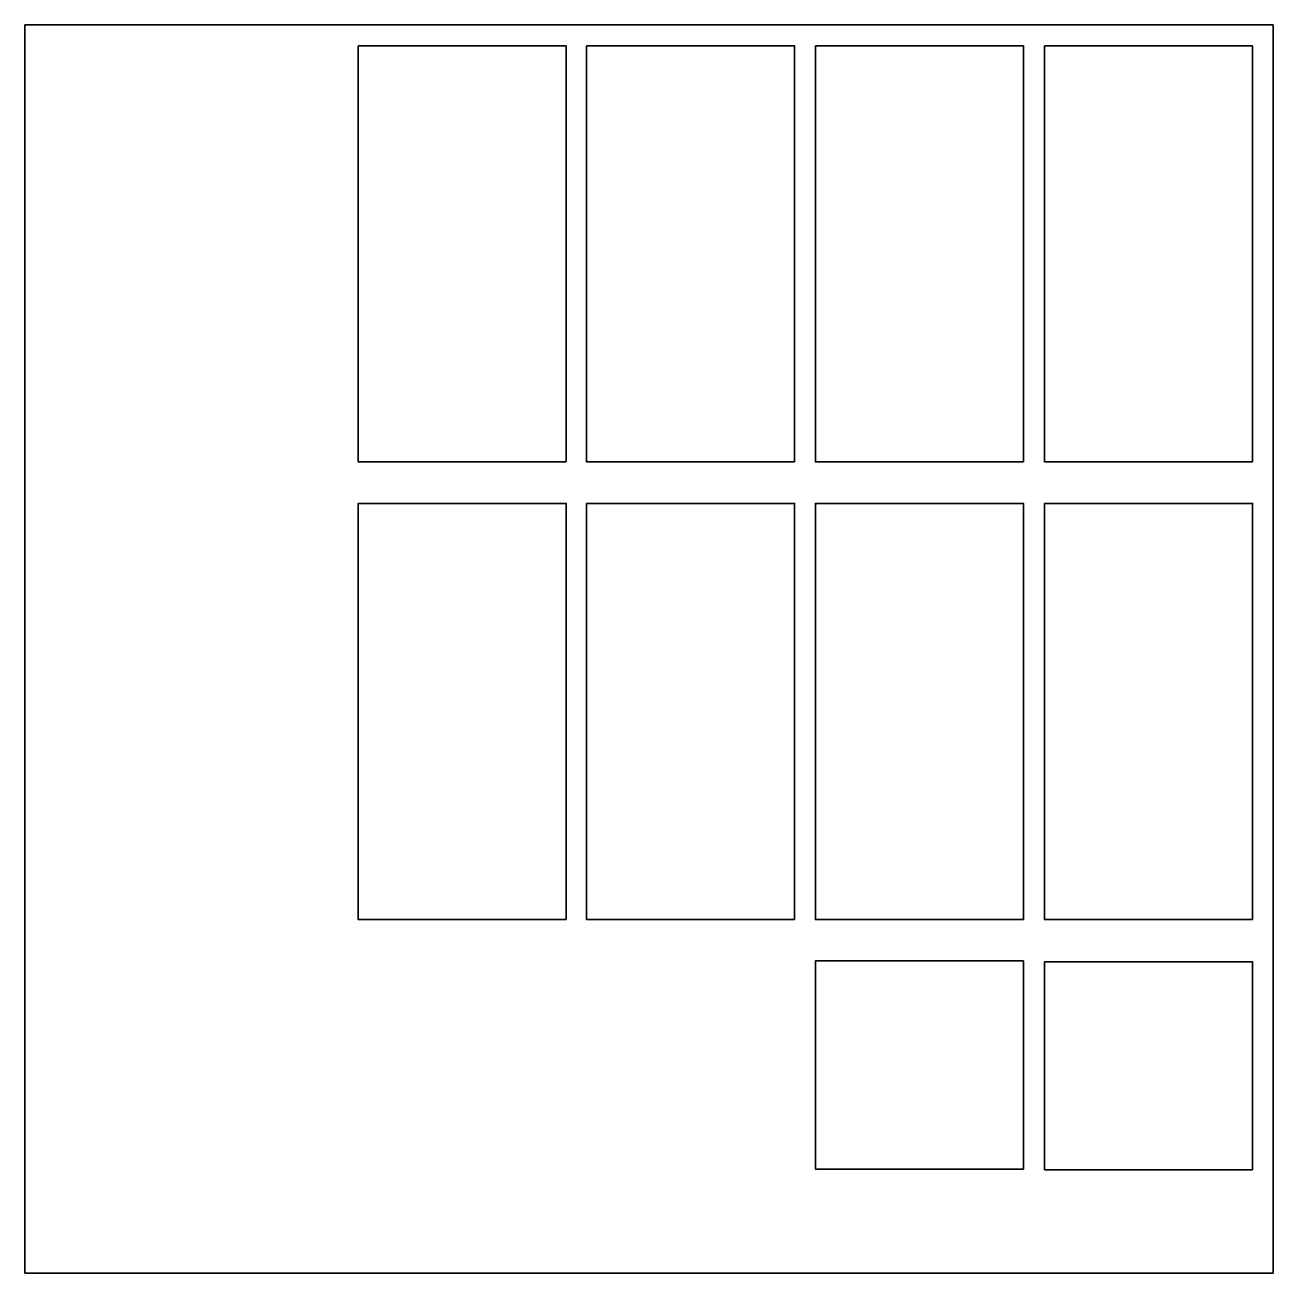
# Model space of a CAD drawing. Header units: millimetres. Extents: x -430 to -130, y -70 to 230.
import ezdxf

# ---------------------------------------------------------------- set-up
doc = ezdxf.new("R2010")
doc.units = ezdxf.units.MM
doc.header["$MEASUREMENT"] = 0
doc.layers.add('_U+5716_U+5C64 1', color=7, linetype='Continuous')

msp = doc.modelspace()

# ---------------------------------------------------------------- linework, layer by layer
at = {"layer": '_U+5716_U+5C64 1', "color": 250, "lineweight": 35, "true_color": 0x221814}
for points in [[(-430.04, 230.06), (-430.04, -69.94), (-130.04, -69.94), (-130.04, 230.06), (-430.04, 230.06)], [(-299.92, 125.02), (-349.92, 125.02), (-349.92, 225.02), (-299.92, 225.02), (-299.92, 125.02)], [(-245.04, 125.02), (-295.04, 125.02), (-295.04, 225.02), (-245.04, 225.02), (-245.04, 125.02)], [(-190.03, 125.02), (-240.03, 125.02), (-240.03, 225.02), (-190.03, 225.02), (-190.03, 125.02)], [(-134.97, 125.02), (-184.97, 125.02), (-184.97, 225.02), (-134.97, 225.02), (-134.97, 125.02)], [(-299.92, 15.04), (-349.92, 15.04), (-349.92, 115.04), (-299.92, 115.04), (-299.92, 15.04)], [(-245.04, 15.04), (-295.04, 15.04), (-295.04, 115.04), (-245.04, 115.04), (-245.04, 15.04)], [(-190.03, 15.04), (-240.03, 15.04), (-240.03, 115.04), (-190.03, 115.04), (-190.03, 15.04)], [(-134.97, 15.04), (-184.97, 15.04), (-184.97, 115.04), (-134.97, 115.04), (-134.97, 15.04)], [(-190.03, -44.93), (-240.03, -44.93), (-240.03, 5.07), (-190.03, 5.07), (-190.03, -44.93)], [(-134.97, -45.11), (-184.97, -45.11), (-184.97, 4.89), (-134.97, 4.89), (-134.97, -45.11)]]:
    msp.add_lwpolyline(points, dxfattribs=at)

doc.saveas('drawing.dxf')
